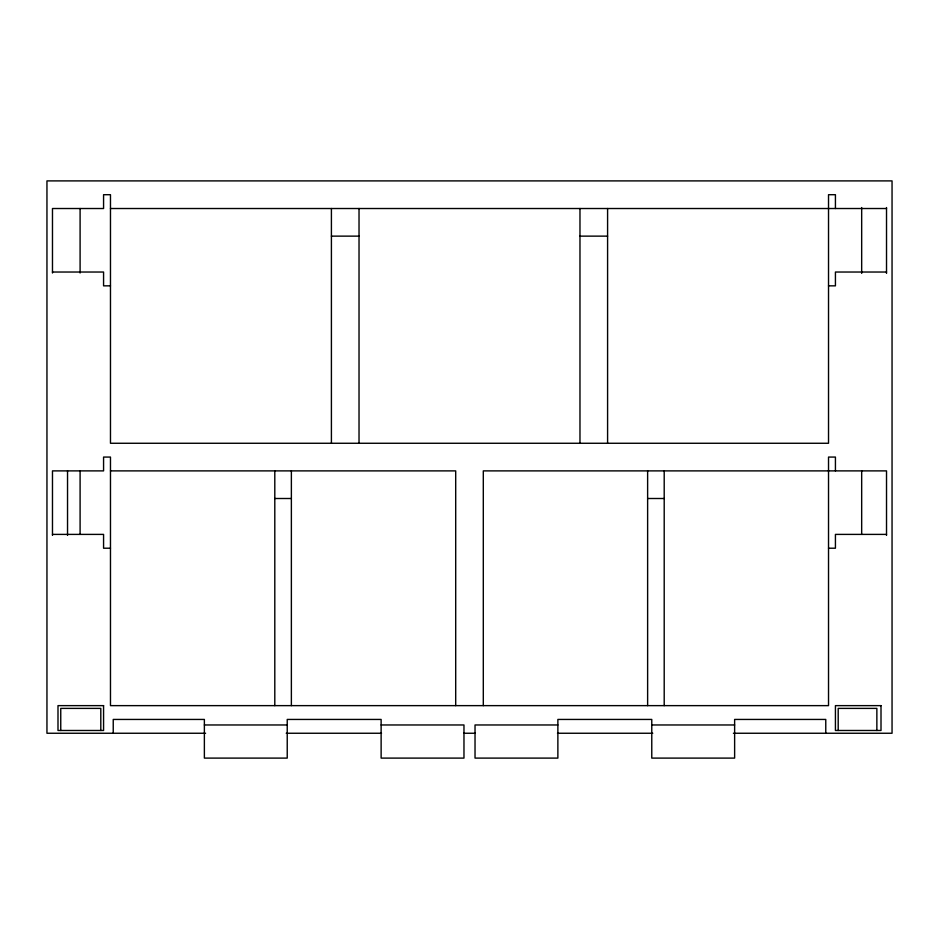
<?xml version="1.0" encoding="UTF-8"?>
<svg xmlns="http://www.w3.org/2000/svg" width="939" height="939" viewBox="0 0 939 939"><rect width="100%" height="100%" fill="white"/><g stroke="black" fill="none" stroke-linecap="round" stroke-linejoin="round"><path stroke-width="1.41" d="M110.473 208.517L886.522 208.517M331.408 236.135L359.027 236.135M579.973 236.135L607.592 236.135M52.478 272.028L103.572 272.028L103.572 285.843L110.473 285.843M886.522 272.028L835.428 272.028L835.428 285.843L828.527 285.843M110.473 470.885L455.697 470.885L455.697 705.635M274.798 498.503L291.372 498.503M647.628 498.503L664.202 498.503M52.478 534.397L103.572 534.397L103.572 548.212L110.473 548.212M886.522 534.397L835.428 534.397L835.428 548.212L828.527 548.212M204.373 724.967L287.228 724.967M381.128 724.967L463.972 724.967L463.972 758.102L381.128 758.102L381.128 719.438L287.228 719.438L287.228 758.102L204.373 758.102L204.373 719.438L113.232 719.438L113.232 733.253M557.872 724.967L475.028 724.967L475.028 758.102L557.872 758.102L557.872 719.438L651.772 719.438L651.772 758.102L734.627 758.102L734.627 719.438L825.768 719.438L825.768 733.253M651.772 724.967L734.627 724.967M205.594 733.253L46.95 733.253L46.95 180.898L892.05 180.898L892.05 733.253L733.406 733.253M286.231 733.253L381.527 733.253M463.631 733.253L475.369 733.253M557.473 733.253L652.769 733.253M886.522 207.542L886.522 273.378M886.522 535.394L886.522 470.885L483.303 470.885L483.303 705.635M876.862 730.483L876.862 708.393L838.198 708.393L838.198 730.483M861.673 207.542L861.673 273.378M861.673 470.885L861.673 534.397M835.428 208.517L835.428 194.702L828.527 194.702L828.527 443.267L110.473 443.267L110.473 194.702L103.572 194.702L103.572 208.517L52.478 208.517L52.478 273.003M835.428 470.885L835.428 457.07L828.527 457.07L828.527 705.635L110.473 705.635L110.473 457.07L103.572 457.07L103.572 470.885L52.478 470.885L52.478 535.394M664.202 470.885L664.202 705.635M647.628 470.885L647.628 705.635M607.592 208.517L607.592 443.267M579.973 208.517L579.973 443.267M359.027 208.517L359.027 443.267M331.408 208.517L331.408 443.267M291.372 470.885L291.372 705.635M274.798 470.885L274.798 705.635M100.802 730.483L100.802 708.393L60.753 708.393L60.753 730.483M80.097 208.517L80.097 273.003M80.097 470.885L80.097 534.397M67.538 470.885L67.538 535.394M103.572 705.635L57.995 705.635L57.995 730.483L103.572 730.483L103.572 705.635M881.005 705.635L835.428 705.635L835.428 730.483L881.005 730.483L881.005 705.635"/></g></svg>
